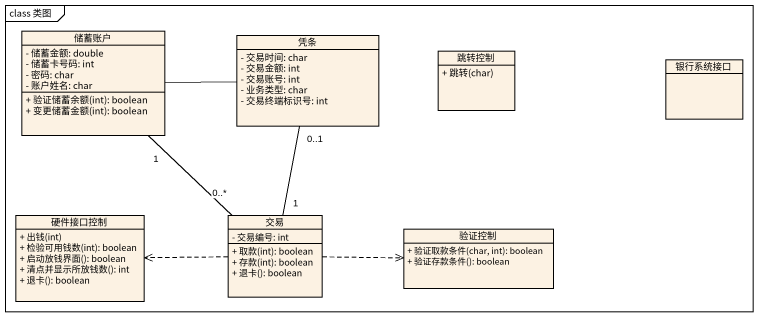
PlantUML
@startuml
mainframe class 类图
hide circle
hide empty members
skinparam classAttributeIconSize 0
class 储蓄账户 {
  - 储蓄金额: double
  - 储蓄卡号码: int
  - 密码: char
  - 账户姓名: char
  + 验证储蓄余额(int): boolean
  + 变更储蓄金额(int): boolean
}
class 凭条 {
  - 交易时间: char
  - 交易金额: int
  - 交易账号: int
  - 业务类型: char
  - 交易终端标识号: int
}
class 跳转控制 {
  + 跳转(char)
}
class 银行系统接口
class 硬件接口控制 {
  + 出钱(int)
  + 检验可用钱数(int): boolean
  + 启动放钱界面(): boolean
  + 清点并显示所放钱数(): int
  + 退卡(): boolean
}
class 交易 {
  - 交易编号: int
  + 取款(int): boolean
  + 存款(int): boolean
  + 退卡(): boolean
}
class 验证控制 {
  + 验证取款条件(char, int): boolean
  + 验证存款条件(): boolean
}
储蓄账户 -right- 凭条
储蓄账户 "1" -- "0..*" 交易
凭条 "0..1" -- "1" 交易
交易 .left.> 硬件接口控制
交易 .right.> 验证控制
@enduml
